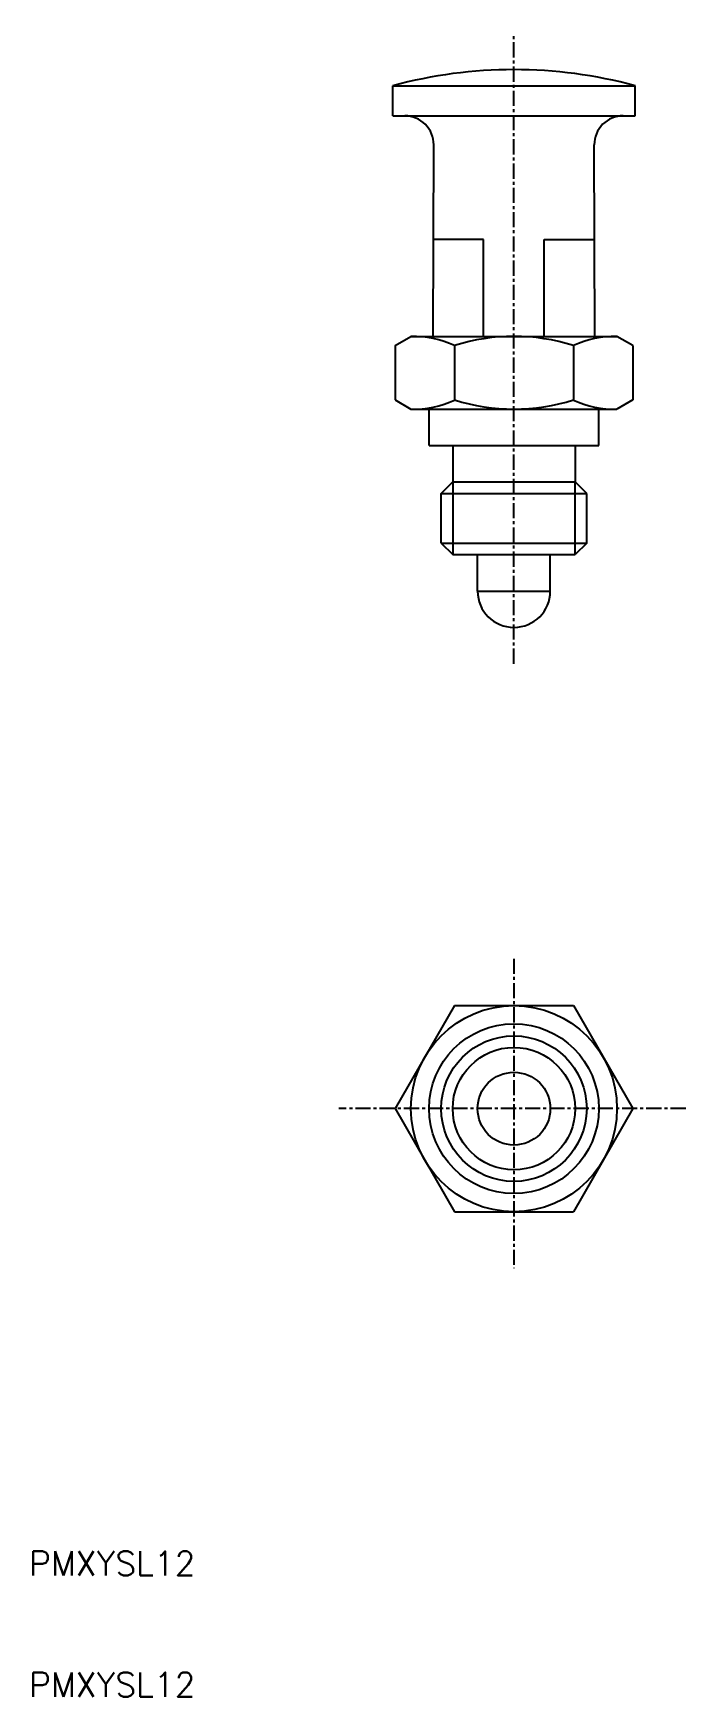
# Model space of a CAD drawing. Extents: x 10 to 64, y 10 to 147.
import ezdxf

# ---------------------------------------------------------------- set-up
doc = ezdxf.new("R2010")
doc.units = 0
doc.linetypes.add('CENTER', pattern=[2, 1.25, -0.25, 0.25, -0.25])
doc.layers.get('0').update_dxf_attribs({"linetype": 'CONTINUOUS'})
doc.layers.add('CENTER', color=1, linetype='CENTER')
doc.styles.get("Standard").update_dxf_attribs({"font": 'txt.shx'})

msp = doc.modelspace()

# ---------------------------------------------------------------- linework, layer by layer
at = {"color": 7, "linetype": 'CONTINUOUS'}
for p, q in [((40, 140.38), (40, 142.85)), ((40, 142.85), (60, 142.85)), ((60, 140.38), (60, 142.85)), ((40, 140.38), (60, 140.38)), ((43.33, 122.19), (43.38, 137.99)), ((56.67, 122.19), (56.62, 137.99)), ((47.5, 130.19), (43.36, 130.19)), ((47.5, 122.19), (47.5, 130.19)), ((52.5, 130.19), (56.64, 130.19)), ((52.5, 122.19), (52.5, 130.19)), ((40.19, 121.43), (41.5, 122.19)), ((41.5, 122.19), (58.5, 122.19)), ((59.81, 121.43), (58.5, 122.19)), ((40.19, 121.43), (40.19, 116.95)), ((45.09, 121.43), (45.09, 116.95)), ((54.91, 121.43), (54.91, 116.95)), ((59.81, 121.43), (59.81, 116.95)), ((40.19, 116.95), (41.5, 116.19)), ((59.81, 116.95), (58.5, 116.19)), ((41.5, 116.19), (58.5, 116.19)), ((43, 113.19), (43, 116.19)), ((57, 113.19), (57, 116.19)), ((43, 113.19), (57, 113.19)), ((44.95, 113.19), (44.95, 110.19)), ((55.05, 113.19), (55.05, 110.19)), ((44, 109.24), (44.95, 110.19)), ((44.95, 110.19), (55.05, 110.19)), ((56, 109.24), (55.05, 110.19)), ((44, 109.24), (56, 109.24)), ((44, 105.13), (44, 109.24)), ((56, 105.13), (56, 109.24)), ((44, 105.13), (56, 105.13)), ((44, 105.13), (44.95, 104.19)), ((56, 105.13), (55.05, 104.19)), ((44.95, 104.19), (55.05, 104.19)), ((47, 101.19), (47, 104.19)), ((53, 101.19), (53, 104.19)), ((47, 101.19), (53, 101.19)), ((45.09, 67), (40.19, 58.5)), ((45.09, 67), (54.91, 67)), ((54.91, 67), (59.81, 58.5)), ((40.19, 58.5), (45.09, 50)), ((59.81, 58.5), (54.91, 50)), ((45.09, 50), (54.91, 50))]:
    msp.add_line(p, q, dxfattribs=at)
at = {"color": 3, "linetype": 'CONTINUOUS'}
for p, q in [((44.95, 110.19), (44.95, 104.19)), ((55.05, 104.19), (55.05, 110.19))]:
    msp.add_line(p, q, dxfattribs=at)
at = {"color": 7, "linetype": 'CONTINUOUS'}
for radius in [8.5, 7, 6, 3]:
    msp.add_circle((50, 58.5), radius, dxfattribs=at)
at = {"color": 3, "linetype": 'CONTINUOUS'}
msp.add_circle((50, 58.5), 5.05, dxfattribs=at)
at = {"color": 7, "linetype": 'CONTINUOUS'}
for centre, radius, start, end in [((50, 106.02), 38.17, 74.8107, 105.1893), ((41, 138), 2.38, 359.8209, 90), ((59, 138), 2.38, 90, 180.1791), ((41.69, 114.19), 8, 64.8004, 91.3347), ((50, 105.95), 16.24, 72.412, 107.588), ((58.31, 114.19), 8, 88.6653, 115.1996), ((41.69, 124.18), 8, 268.6653, 295.1996), ((50, 132.43), 16.24, 252.412, 287.588), ((58.31, 124.18), 8, 244.8004, 271.3347), ((50, 101.19), 3, 180, 0)]:
    msp.add_arc(centre, radius, start, end, dxfattribs=at)
at = {"layer": 'CENTER', "color": 1, "linetype": 'CENTER'}
for p, q in [((50, 95.19), (50, 147.19)), ((50, 70.86), (50, 45.35)), ((64.17, 58.5), (35.55, 58.5))]:
    msp.add_line(p, q, dxfattribs=at)

# ---------------------------------------------------------------- texts
at = {"color": 7, "linetype": 'CONTINUOUS'}
for p in [(10, 20), (10, 10)]:
    msp.add_text('PMXYSL12', height=2, dxfattribs=at).set_placement(p)

doc.saveas('drawing.dxf')
